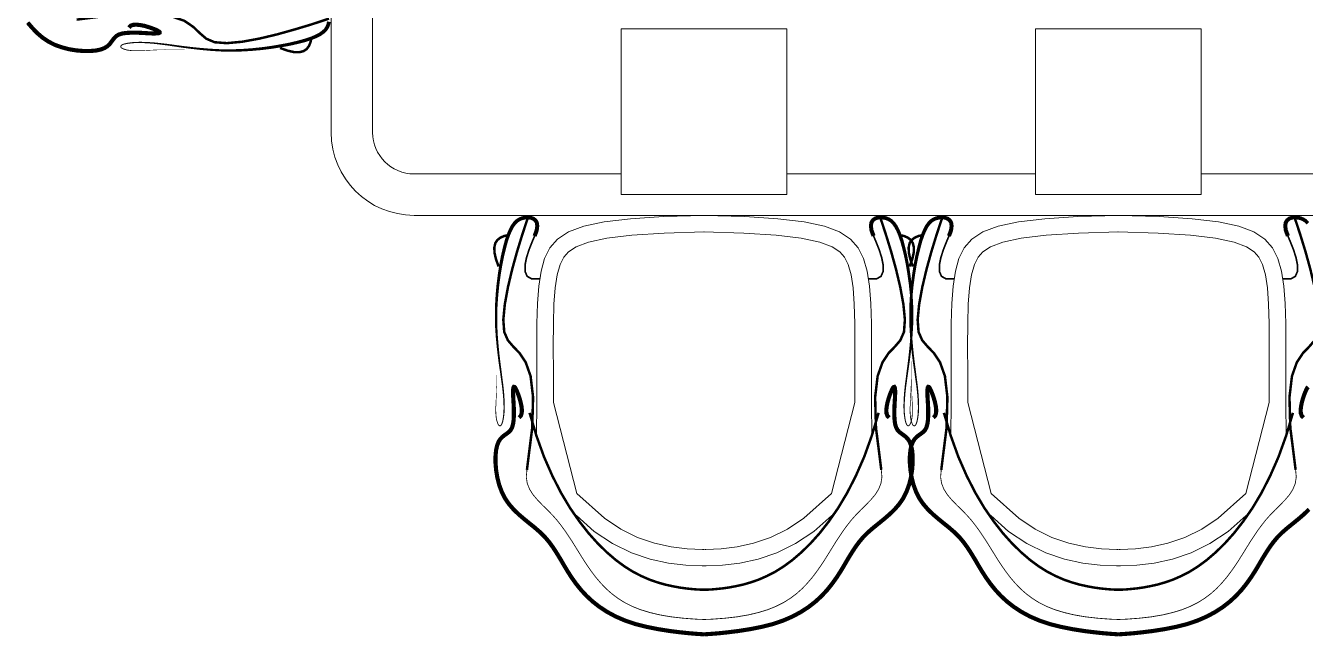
# Model space of a CAD drawing. Header units: millimetres. Extents: x 15905 to 65459, y 54615 to 76704.
# Drawn here: x 53780 to 55324, y 61768 to 62506 of the extents above; entities that cross this region are included whole.
import ezdxf

# ---------------------------------------------------------------- set-up
doc = ezdxf.new("R2010")
doc.units = ezdxf.units.MM
doc.layers.add('Столы', color=250, linetype='Continuous', lineweight=5)

# ---------------------------------------------------------------- blocks, each defined once
blk = doc.blocks.new('ОГ53_на8персон_стол1900х900')
for p, q in [((-950, -520.7), (-950, 179.3)), ((-900, -520.7), (-900, -270.7)), ((-400, -395.7), (-600, -395.7)), ((-600, -395.7), (-600, -595.7)), ((-400, -595.7), (-400, -395.7)), ((-100, -595.7), (-100, -395.7)), ((-100, -395.7), (100, -395.7)), ((100, -395.7), (100, -595.7)), ((-600, -570.7), (-850, -570.7)), ((-100, -570.7), (-400, -570.7)), ((400, -570.7), (100, -570.7)), ((-600, -595.7), (-400, -595.7)), ((100, -595.7), (-100, -595.7)), ((850, -620.7), (-850, -620.7))]:
    blk.add_line(p, q)
for points, const_width in [([(-1194.1, -394.1), (-1192.1, -391.9), (-1188.9, -390.8), (-1184.9, -390.6), (-1180.3, -391.1), (-1175.5, -392), (-1170.8, -393.4), (-1166.4, -394.9), (-1162.7, -396.3), (-1159.9, -397.6), (-1158, -398.7), (-1157.1, -399.6), (-1157.1, -400.3), (-1158, -400.8), (-1159.8, -401.1), (-1162.5, -401.2), (-1166.1, -401.2), (-1170.5, -401), (-1175.5, -400.7), (-1181, -400.4), (-1186.6, -400.2), (-1192.2, -400.3), (-1197.5, -400.6), (-1202.2, -401.3), (-1206.2, -402.5), (-1209.2, -404.2), (-1211.5, -406.4), (-1213.4, -408.8), (-1215.3, -411.4), (-1217.4, -414.1), (-1219.9, -416.5), (-1223.4, -418.7), (-1227.9, -420.5), (-1233.8, -421.8), (-1240.9, -422.4), (-1248.8, -422.4), (-1257.3, -421.7), (-1266.1, -420.3), (-1274.9, -418), (-1283.4, -415), (-1291.3, -411), (-1298.4, -406.2), (-1304.8, -400.7), (-1310.7, -394.6), (-1316.3, -388.1)], 5), ([(-1257.2, -384.5), (-1206.2, -378.1), (-1169.4, -377.1), (-1144.1, -380.1), (-1127.3, -385.9), (-1116.4, -393.3), (-1108.5, -400.9), (-1100.8, -407.5), (-1090.7, -411.8), (-1076, -412.9), (-1057.4, -411.2), (-1036.6, -407.4), (-1015.2, -402.3), (-994.5, -396.5), (-976.1, -391), (-961.6, -386.3), (-952.6, -383.2)], 3), ([(-1011.7, -418.7), (-1002.5, -422), (-994.8, -423.7), (-988.5, -423.8), (-983.5, -422.6), (-979.7, -420.1), (-976.9, -416.5), (-975, -411.9), (-973.8, -406.4)], 3), ([(-713.8, -927.9), (-707.4, -876.9), (-706.4, -840.1), (-709.4, -814.7), (-715.3, -798), (-722.6, -787), (-730.2, -779.2), (-736.8, -771.5), (-741.2, -761.4), (-742.3, -746.6), (-740.5, -728.1), (-736.7, -707.3), (-731.6, -685.8), (-725.9, -665.1), (-720.3, -646.8), (-715.6, -632.3), (-712.5, -623.2)], 3), ([(-286.2, -927.9), (-292.6, -876.9), (-293.6, -840.1), (-290.6, -814.7), (-284.7, -798), (-277.4, -787), (-269.8, -779.2), (-263.2, -771.5), (-258.8, -761.4), (-257.7, -746.6), (-259.5, -728.1), (-263.3, -707.3), (-268.4, -685.8), (-274.1, -665.1), (-279.7, -646.8), (-284.4, -632.3), (-287.5, -623.2)], 3), ([(-213.8, -927.9), (-207.4, -876.9), (-206.4, -840.1), (-209.4, -814.7), (-215.3, -798), (-222.6, -787), (-230.2, -779.2), (-236.8, -771.5), (-241.2, -761.4), (-242.3, -746.6), (-240.5, -728.1), (-236.7, -707.3), (-231.6, -685.8), (-225.9, -665.1), (-220.3, -646.8), (-215.6, -632.3), (-212.5, -623.2)], 3), ([(213.8, -927.9), (207.4, -876.9), (206.4, -840.1), (209.4, -814.7), (215.3, -798), (222.6, -787), (230.2, -779.2), (236.8, -771.5), (241.2, -761.4), (242.3, -746.6), (240.5, -728.1), (236.7, -707.3), (231.6, -685.8), (225.9, -665.1), (220.3, -646.8), (215.6, -632.3), (212.5, -623.2)], 3), ([(-748, -682.4), (-751.3, -673.2), (-753, -665.5), (-753.1, -659.2), (-751.9, -654.2), (-749.4, -650.4), (-745.8, -647.6), (-741.2, -645.6), (-735.7, -644.5)], 3), ([(-704.5, -645.6), (-707.8, -653.4), (-711.3, -662.3), (-714.3, -671.7), (-716.1, -680.7), (-716, -688.5), (-713.5, -694.3), (-707.8, -697.5), (-698.2, -697.1)], 2), ([(-295.5, -645.6), (-292.2, -653.4), (-288.7, -662.3), (-285.7, -671.7), (-283.9, -680.7), (-284, -688.5), (-286.5, -694.3), (-292.2, -697.5), (-301.8, -697.1)], 2), ([(-252, -682.4), (-248.7, -673.2), (-247, -665.5), (-246.9, -659.2), (-248.1, -654.2), (-250.6, -650.4), (-254.2, -647.6), (-258.8, -645.6), (-264.3, -644.5)], 3), ([(-248, -682.4), (-251.3, -673.2), (-253, -665.5), (-253.1, -659.2), (-251.9, -654.2), (-249.4, -650.4), (-245.8, -647.6), (-241.2, -645.6), (-235.7, -644.5)], 3), ([(-204.5, -645.6), (-207.8, -653.4), (-211.3, -662.3), (-214.3, -671.7), (-216.1, -680.7), (-216, -688.5), (-213.5, -694.3), (-207.8, -697.5), (-198.2, -697.1)], 2), ([(204.5, -645.6), (207.8, -653.4), (211.3, -662.3), (214.3, -671.7), (216.1, -680.7), (216, -688.5), (213.5, -694.3), (207.8, -697.5), (198.2, -697.1)], 2), ([(-723.4, -864.8), (-721.2, -862.7), (-720.1, -859.6), (-719.9, -855.5), (-720.4, -851), (-721.4, -846.2), (-722.7, -841.5), (-724.2, -837.1), (-725.7, -833.4), (-727, -830.6), (-728, -828.7), (-728.9, -827.8), (-729.6, -827.7), (-730.1, -828.6), (-730.4, -830.5), (-730.6, -833.2), (-730.5, -836.7), (-730.3, -841.2), (-730, -846.2), (-729.7, -851.7), (-729.6, -857.3), (-729.6, -862.9), (-729.9, -868.2), (-730.6, -872.9), (-731.8, -876.8), (-733.5, -879.9), (-735.7, -882.2), (-738.2, -884.1), (-740.8, -886), (-743.4, -888), (-745.9, -890.6), (-748.1, -894), (-749.8, -898.6), (-751.1, -904.5), (-751.7, -911.6), (-751.7, -919.5), (-751, -928), (-749.6, -936.8), (-747.4, -945.6), (-744.3, -954.1), (-740.4, -962), (-735.5, -969.1), (-730, -975.5), (-723.9, -981.4), (-717.5, -986.9), (-710.9, -992.3), (-704.3, -997.6), (-698.1, -1003), (-692.2, -1008.8), (-686.9, -1015.1), (-682.1, -1021.7), (-677.6, -1028.7), (-673.2, -1035.9), (-668.9, -1043.3), (-664.4, -1050.8), (-659.5, -1058.3), (-654.2, -1065.7), (-648.3, -1073), (-641.7, -1080.1), (-634.3, -1086.9), (-626.1, -1093.3), (-616.9, -1099.3), (-606.7, -1104.8), (-595.4, -1109.7), (-583, -1113.9), (-569.5, -1117.3), (-555.4, -1120.1), (-541.5, -1122.3), (-528.6, -1123.9), (-517.2, -1125.1), (-508.2, -1125.8), (-502.2, -1126.2), (-500, -1126.3)], 5), ([(-276.6, -864.8), (-278.8, -862.7), (-279.9, -859.6), (-280.1, -855.5), (-279.6, -851), (-278.6, -846.2), (-277.3, -841.5), (-275.8, -837.1), (-274.3, -833.4), (-273, -830.6), (-272, -828.7), (-271.1, -827.8), (-270.4, -827.7), (-269.9, -828.6), (-269.6, -830.5), (-269.4, -833.2), (-269.5, -836.7), (-269.7, -841.2), (-270, -846.2), (-270.3, -851.7), (-270.4, -857.3), (-270.4, -862.9), (-270.1, -868.2), (-269.4, -872.9), (-268.2, -876.8), (-266.5, -879.9), (-264.3, -882.2), (-261.8, -884.1), (-259.2, -886), (-256.6, -888), (-254.1, -890.6), (-251.9, -894), (-250.2, -898.6), (-248.9, -904.5), (-248.3, -911.6), (-248.3, -919.5), (-249, -928), (-250.4, -936.8), (-252.6, -945.6), (-255.7, -954.1), (-259.6, -962), (-264.5, -969.1), (-270, -975.5), (-276.1, -981.4), (-282.5, -986.9), (-289.1, -992.3), (-295.7, -997.6), (-301.9, -1003), (-307.8, -1008.8), (-313.1, -1015.1), (-317.9, -1021.7), (-322.4, -1028.7), (-326.8, -1035.9), (-331.1, -1043.3), (-335.6, -1050.8), (-340.5, -1058.3), (-345.8, -1065.7), (-351.7, -1073), (-358.3, -1080.1), (-365.7, -1086.9), (-373.9, -1093.3), (-383.1, -1099.3), (-393.3, -1104.8), (-404.6, -1109.7), (-417, -1113.9), (-430.5, -1117.3), (-444.6, -1120.1), (-458.5, -1122.3), (-471.4, -1123.9), (-482.8, -1125.1), (-491.8, -1125.8), (-497.8, -1126.2), (-500, -1126.3)], 5), ([(-223.4, -864.8), (-221.2, -862.7), (-220.1, -859.6), (-219.9, -855.5), (-220.4, -851), (-221.4, -846.2), (-222.7, -841.5), (-224.2, -837.1), (-225.7, -833.4), (-227, -830.6), (-228, -828.7), (-228.9, -827.8), (-229.6, -827.7), (-230.1, -828.6), (-230.4, -830.5), (-230.6, -833.2), (-230.5, -836.7), (-230.3, -841.2), (-230, -846.2), (-229.7, -851.7), (-229.6, -857.3), (-229.6, -862.9), (-229.9, -868.2), (-230.6, -872.9), (-231.8, -876.8), (-233.5, -879.9), (-235.7, -882.2), (-238.2, -884.1), (-240.8, -886), (-243.4, -888), (-245.9, -890.6), (-248.1, -894), (-249.8, -898.6), (-251.1, -904.5), (-251.7, -911.6), (-251.7, -919.5), (-251, -928), (-249.6, -936.8), (-247.4, -945.6), (-244.3, -954.1), (-240.4, -962), (-235.5, -969.1), (-230, -975.5), (-223.9, -981.4), (-217.5, -986.9), (-210.9, -992.3), (-204.3, -997.6), (-198.1, -1003), (-192.2, -1008.8), (-186.9, -1015.1), (-182.1, -1021.7), (-177.6, -1028.7), (-173.2, -1035.9), (-168.9, -1043.3), (-164.4, -1050.8), (-159.5, -1058.3), (-154.2, -1065.7), (-148.3, -1073), (-141.7, -1080.1), (-134.3, -1086.9), (-126.1, -1093.3), (-116.9, -1099.3), (-106.7, -1104.8), (-95.4, -1109.7), (-83, -1113.9), (-69.5, -1117.3), (-55.4, -1120.1), (-41.5, -1122.3), (-28.6, -1123.9), (-17.2, -1125.1), (-8.2, -1125.8), (-2.2, -1126.2), (0, -1126.3)], 5), ([(223.4, -864.8), (221.2, -862.7), (220.1, -859.6), (219.9, -855.5), (220.4, -851), (221.4, -846.2), (222.7, -841.5), (224.2, -837.1), (225.7, -833.4), (227, -830.6), (228, -828.7), (228.9, -827.8)], 5), ([(230, -975.5), (223.9, -981.4), (217.5, -986.9), (210.9, -992.3), (204.3, -997.6), (198.1, -1003), (192.2, -1008.8), (186.9, -1015.1), (182.1, -1021.7), (177.6, -1028.7), (173.2, -1035.9), (168.9, -1043.3), (164.4, -1050.8), (159.5, -1058.3), (154.2, -1065.7), (148.3, -1073), (141.7, -1080.1), (134.3, -1086.9), (126.1, -1093.3), (116.9, -1099.3), (106.7, -1104.8), (95.4, -1109.7), (83, -1113.9), (69.5, -1117.3), (55.4, -1120.1), (41.5, -1122.3), (28.6, -1123.9), (17.2, -1125.1), (8.2, -1125.8), (2.2, -1126.2), (0, -1126.3)], 5), ([(-710.6, -859), (-702.3, -886.8), (-693.2, -912.1), (-683.2, -934.9), (-672.7, -955.5), (-661.8, -973.8), (-650.6, -990), (-639.4, -1004.3), (-628.2, -1016.8), (-617.2, -1027.5), (-606.5, -1036.7), (-596, -1044.4), (-585.8, -1050.8), (-575.7, -1056), (-565.9, -1060.3), (-556.4, -1063.6), (-547, -1066.3), (-537.9, -1068.3), (-529.3, -1069.9), (-521.3, -1071), (-514.3, -1071.7), (-508.4, -1072.2), (-503.9, -1072.4), (-501, -1072.5), (-500, -1072.5)], 3), ([(-289.4, -859), (-297.7, -886.8), (-306.8, -912.1), (-316.8, -934.9), (-327.3, -955.5), (-338.2, -973.8), (-349.4, -990), (-360.6, -1004.3), (-371.8, -1016.8), (-382.8, -1027.5), (-393.5, -1036.7), (-404, -1044.4), (-414.2, -1050.8), (-424.3, -1056), (-434.1, -1060.3), (-443.6, -1063.6), (-453, -1066.3), (-462.1, -1068.3), (-470.7, -1069.9), (-478.7, -1071), (-485.7, -1071.7), (-491.6, -1072.2), (-496.1, -1072.4), (-499, -1072.5), (-500, -1072.5)], 3), ([(-210.6, -859), (-202.3, -886.8), (-193.2, -912.1), (-183.2, -934.9), (-172.7, -955.5), (-161.8, -973.8), (-150.6, -990), (-139.4, -1004.3), (-128.2, -1016.8), (-117.2, -1027.5), (-106.5, -1036.7), (-96, -1044.4), (-85.8, -1050.8), (-75.7, -1056), (-65.9, -1060.3), (-56.4, -1063.6), (-47, -1066.3), (-37.9, -1068.3), (-29.3, -1069.9), (-21.3, -1071), (-14.3, -1071.7), (-8.4, -1072.2), (-3.9, -1072.4), (-1, -1072.5), (0, -1072.5)], 3), ([(210.6, -859), (202.3, -886.8), (193.2, -912.1), (183.2, -934.9), (172.7, -955.5), (161.8, -973.8), (150.6, -990), (139.4, -1004.3), (128.2, -1016.8), (117.2, -1027.5), (106.5, -1036.7), (96, -1044.4), (85.8, -1050.8), (75.7, -1056), (65.9, -1060.3), (56.4, -1063.6), (47, -1066.3), (37.9, -1068.3), (29.3, -1069.9), (21.3, -1071), (14.3, -1071.7), (8.4, -1072.2), (3.9, -1072.4), (1, -1072.5), (0, -1072.5)], 3), ([(-713.8, -927.9), (-714.6, -936.5), (-713.4, -944.3), (-710.5, -951.4), (-706.3, -958), (-701.1, -964.1), (-695.3, -970.1), (-689.3, -976), (-683.4, -982), (-677.9, -988.2), (-672.8, -994.6), (-667.9, -1001.3), (-663.3, -1008.1), (-658.8, -1015), (-654.4, -1022.1), (-650, -1029.2), (-645.5, -1036.4), (-640.8, -1043.6), (-635.8, -1050.7), (-630.5, -1057.7), (-624.7, -1064.5), (-618.5, -1071), (-611.7, -1077.1), (-604.1, -1082.8), (-595.9, -1088), (-586.7, -1092.6), (-576.7, -1096.6), (-565.5, -1100), (-553.3, -1102.9), (-539.8, -1105.2), (-524.9, -1106.9), (-508.6, -1108.1), (-500, -1108.4)], 1), ([(-286.2, -927.9), (-285.4, -936.5), (-286.6, -944.3), (-289.5, -951.4), (-293.7, -958), (-298.9, -964.1), (-304.7, -970.1), (-310.7, -976), (-316.6, -982), (-322.1, -988.2), (-327.2, -994.6), (-332.1, -1001.3), (-336.7, -1008.1), (-341.2, -1015), (-345.6, -1022.1), (-350, -1029.2), (-354.5, -1036.4), (-359.2, -1043.6), (-364.2, -1050.7), (-369.5, -1057.7), (-375.3, -1064.5), (-381.5, -1071), (-388.3, -1077.1), (-395.9, -1082.8), (-404.1, -1088), (-413.3, -1092.6), (-423.3, -1096.6), (-434.5, -1100), (-446.7, -1102.9), (-460.2, -1105.2), (-475.1, -1106.9), (-491.4, -1108.1), (-500, -1108.4)], 1), ([(-213.8, -927.9), (-214.6, -936.5), (-213.4, -944.3), (-210.5, -951.4), (-206.3, -958), (-201.1, -964.1), (-195.3, -970.1), (-189.3, -976), (-183.4, -982), (-177.9, -988.2), (-172.8, -994.6), (-167.9, -1001.3), (-163.3, -1008.1), (-158.8, -1015), (-154.4, -1022.1), (-150, -1029.2), (-145.5, -1036.4), (-140.8, -1043.6), (-135.8, -1050.7), (-130.5, -1057.7), (-124.7, -1064.5), (-118.5, -1071), (-111.7, -1077.1), (-104.1, -1082.8), (-95.9, -1088), (-86.7, -1092.6), (-76.7, -1096.6), (-65.5, -1100), (-53.3, -1102.9), (-39.8, -1105.2), (-24.9, -1106.9), (-8.6, -1108.1), (0, -1108.4)], 1), ([(213.8, -927.9), (214.6, -936.5), (213.4, -944.3), (210.5, -951.4), (206.3, -958), (201.1, -964.1), (195.3, -970.1), (189.3, -976), (183.4, -982), (177.9, -988.2), (172.8, -994.6), (167.9, -1001.3), (163.3, -1008.1), (158.8, -1015), (154.4, -1022.1), (150, -1029.2), (145.5, -1036.4), (140.8, -1043.6), (135.8, -1050.7), (130.5, -1057.7), (124.7, -1064.5), (118.5, -1071), (111.7, -1077.1), (104.1, -1082.8), (95.9, -1088), (86.7, -1092.6), (76.7, -1096.6), (65.5, -1100), (53.3, -1102.9), (39.8, -1105.2), (24.9, -1106.9), (8.6, -1108.1), (0, -1108.4)], 1)]:
    blk.add_lwpolyline(points, dxfattribs=dict(const_width=const_width))
for points in [[(-952.8, -387.1, 4.56, 4.52, 0), (-953.5, -390.5, 4.52, 4.47, 0), (-954.8, -393.6, 4.47, 4.43, 0), (-956.7, -396.6, 4.43, 4.38, 0), (-959.5, -399.3, 4.38, 4.32, 0), (-963.2, -402, 4.32, 4.25, 0), (-967.9, -404.5, 4.25, 4.17, 0), (-973.8, -407, 4.17, 4.07, 0), (-981, -409.4, 4.07, 3.95, 0), (-989.6, -411.7, 3.95, 3.82, 0), (-999.3, -414, 3.82, 3.68, 0), (-1010.1, -416, 3.68, 3.53, 0), (-1021.6, -417.9, 3.53, 3.37, 0), (-1033.7, -419.5, 3.37, 3.21, 0), (-1046.2, -420.7, 3.21, 3.05, 0), (-1058.8, -421.5, 3.05, 2.88, 0), (-1071.4, -421.8, 2.88, 2.72, 0), (-1083.8, -421.6, 2.72, 2.57, 0), (-1095.8, -420.9, 2.57, 2.41, 0), (-1107.4, -419.9, 2.41, 2.27, 0), (-1118.5, -418.7, 2.27, 2.13, 0), (-1129, -417.4, 2.13, 2, 0), (-1138.9, -416, 2, 1.88, 0), (-1148, -414.7, 1.88, 1.78, 0), (-1156.3, -413.7, 1.78, 1.68, 0), (-1163.7, -412.9, 1.68, 1.59, 0), (-1170.3, -412.4, 1.59, 1.52, 0), (-1176.1, -412.1, 1.52, 1.45, 0), (-1181.2, -412, 1.45, 1.4, 0), (-1185.6, -412.1, 1.4, 1.35, 0), (-1189.4, -412.3, 1.35, 1.3, 0), (-1192.6, -412.7, 1.3, 1.27, 0), (-1195.3, -413, 1.27, 1.24, 0), (-1197.6, -413.5, 1.24, 1.21, 0), (-1199.5, -413.9, 1.21, 1.19, 0), (-1201, -414.4, 1.19, 1.18, 0), (-1202.2, -414.9, 1.18, 1.16, 0), (-1203, -415.4, 1.16, 1.15, 0), (-1203.6, -416, 1.15, 1.14, 0), (-1203.9, -416.5, 1.14, 1.14, 0), (-1204, -417, 1.14, 1.13, 0), (-1203.9, -417.5, 1.13, 1.12, 0), (-1203.6, -418, 1.12, 1.12, 0), (-1203.2, -418.5, 1.12, 1.11, 0), (-1202.6, -418.9, 1.11, 1.09, 0), (-1201.8, -419.4, 1.09, 1.08, 0), (-1200.9, -419.8, 1.08, 1.07, 0), (-1199.8, -420.2, 1.07, 1.05, 0), (-1198.6, -420.6, 1.05, 1.03, 0), (-1197.2, -421, 1.03, 1.01, 0), (-1195.6, -421.3, 1.01, 0.986, 0), (-1193.8, -421.6, 0.986, 0.959, 0), (-1191.7, -421.8, 0.959, 0.926, 0), (-1189.2, -422, 0.926, 0.889, 0), (-1186.3, -422, 0.889, 0.846, 0), (-1183, -422, 0.846, 0.796, 0), (-1179.1, -422, 0.796, 0.738, 0), (-1174.7, -421.8, 0.738, 0.672, 0), (-1169.6, -421.5, 0.672, 0.595, 0), (-1163.7, -421.2, 0.595, 0.506, 0), (-1156.8, -421, 0.506, 0.404, 0), (-1148.9, -420.7, 0.404, 0.286, 0), (-1139.9, -420.6, 0.286, 0.152, 0), (-1129.5, -420.6, 0.152, 0, 0), (-1117.8, -420.7, 0, 0, 0)], [(-704.5, -645.6, 5, 4.91, 0), (-702, -638.8, 4.91, 4.84, 0), (-701.3, -633.5, 4.84, 4.78, 0), (-701.9, -629.4, 4.78, 4.74, 0), (-703.7, -626.5, 4.74, 4.7, 0), (-706.3, -624.6, 4.7, 4.65, 0), (-709.4, -623.5, 4.65, 4.61, 0), (-712.9, -623.2, 4.61, 4.56, 0), (-716.5, -623.5, 4.56, 4.52, 0), (-719.8, -624.2, 4.52, 4.47, 0), (-722.9, -625.5, 4.47, 4.43, 0), (-725.9, -627.4, 4.43, 4.38, 0), (-728.7, -630.2, 4.38, 4.32, 0), (-731.3, -633.9, 4.32, 4.25, 0), (-733.8, -638.6, 4.25, 4.17, 0), (-736.3, -644.5, 4.17, 4.07, 0), (-738.7, -651.7, 4.07, 3.95, 0), (-741, -660.3, 3.95, 3.82, 0), (-743.3, -670, 3.82, 3.68, 0), (-745.4, -680.8, 3.68, 3.53, 0), (-747.2, -692.3, 3.53, 3.37, 0), (-748.8, -704.4, 3.37, 3.21, 0), (-750, -716.9, 3.21, 3.05, 0), (-750.8, -729.5, 3.05, 2.88, 0), (-751.1, -742.1, 2.88, 2.72, 0), (-750.9, -754.5, 2.72, 2.57, 0), (-750.2, -766.5, 2.57, 2.41, 0), (-749.2, -778.1, 2.41, 2.27, 0), (-748, -789.2, 2.27, 2.13, 0), (-746.7, -799.7, 2.13, 2, 0), (-745.3, -809.6, 2, 1.88, 0), (-744.1, -818.7, 1.88, 1.78, 0), (-743, -827, 1.78, 1.68, 0), (-742.2, -834.4, 1.68, 1.59, 0), (-741.7, -841, 1.59, 1.52, 0), (-741.4, -846.8, 1.52, 1.45, 0), (-741.3, -851.9, 1.45, 1.4, 0), (-741.4, -856.3, 1.4, 1.35, 0), (-741.6, -860.1, 1.35, 1.3, 0), (-742, -863.3, 1.3, 1.27, 0), (-742.4, -866, 1.27, 1.24, 0), (-742.8, -868.3, 1.24, 1.21, 0), (-743.3, -870.2, 1.21, 1.19, 0), (-743.8, -871.7, 1.19, 1.18, 0), (-744.3, -872.9, 1.18, 1.16, 0), (-744.8, -873.7, 1.16, 1.15, 0), (-745.3, -874.3, 1.15, 1.14, 0), (-745.8, -874.6, 1.14, 1.14, 0), (-746.3, -874.7, 1.14, 1.13, 0), (-746.8, -874.6, 1.13, 1.12, 0), (-747.3, -874.3, 1.12, 1.12, 0), (-747.8, -873.9, 1.12, 1.11, 0), (-748.3, -873.3, 1.11, 1.09, 0), (-748.7, -872.5, 1.09, 1.08, 0), (-749.1, -871.6, 1.08, 1.07, 0), (-749.5, -870.5, 1.07, 1.05, 0), (-749.9, -869.2, 1.05, 1.03, 0), (-750.3, -867.9, 1.03, 1.01, 0), (-750.6, -866.3, 1.01, 0.986, 0), (-750.9, -864.5, 0.986, 0.959, 0), (-751.1, -862.4, 0.959, 0.926, 0), (-751.3, -859.9, 0.926, 0.889, 0), (-751.4, -857, 0.889, 0.846, 0), (-751.4, -853.7, 0.846, 0.796, 0), (-751.3, -849.8, 0.796, 0.738, 0), (-751.1, -845.4, 0.738, 0.672, 0), (-750.8, -840.3, 0.672, 0.595, 0), (-750.6, -834.3, 0.595, 0.506, 0), (-750.3, -827.5, 0.506, 0.404, 0), (-750.1, -819.6, 0.404, 0.286, 0), (-749.9, -810.5, 0.286, 0.152, 0), (-749.9, -800.2, 0.152, 0, 0), (-750, -788.5, 0, 0, 0)], [(-295.5, -645.6, 5, 4.91, 0), (-298, -638.8, 4.91, 4.84, 0), (-298.7, -633.5, 4.84, 4.78, 0), (-298.1, -629.4, 4.78, 4.74, 0), (-296.3, -626.5, 4.74, 4.7, 0), (-293.7, -624.6, 4.7, 4.65, 0), (-290.6, -623.5, 4.65, 4.61, 0), (-287.1, -623.2, 4.61, 4.56, 0), (-283.5, -623.5, 4.56, 4.52, 0), (-280.2, -624.2, 4.52, 4.47, 0), (-277.1, -625.5, 4.47, 4.43, 0), (-274.1, -627.4, 4.43, 4.38, 0), (-271.3, -630.2, 4.38, 4.32, 0), (-268.7, -633.9, 4.32, 4.25, 0), (-266.2, -638.6, 4.25, 4.17, 0), (-263.7, -644.5, 4.17, 4.07, 0), (-261.3, -651.7, 4.07, 3.95, 0), (-259, -660.3, 3.95, 3.82, 0), (-256.7, -670, 3.82, 3.68, 0), (-254.6, -680.8, 3.68, 3.53, 0), (-252.8, -692.3, 3.53, 3.37, 0), (-251.2, -704.4, 3.37, 3.21, 0), (-250, -716.9, 3.21, 3.05, 0), (-249.2, -729.5, 3.05, 2.88, 0), (-248.9, -742.1, 2.88, 2.72, 0), (-249.1, -754.5, 2.72, 2.57, 0), (-249.8, -766.5, 2.57, 2.41, 0), (-250.8, -778.1, 2.41, 2.27, 0), (-252, -789.2, 2.27, 2.13, 0), (-253.3, -799.7, 2.13, 2, 0), (-254.7, -809.6, 2, 1.88, 0), (-255.9, -818.7, 1.88, 1.78, 0), (-257, -827, 1.78, 1.68, 0), (-257.8, -834.4, 1.68, 1.59, 0), (-258.3, -841, 1.59, 1.52, 0), (-258.6, -846.8, 1.52, 1.45, 0), (-258.7, -851.9, 1.45, 1.4, 0), (-258.6, -856.3, 1.4, 1.35, 0), (-258.4, -860.1, 1.35, 1.3, 0), (-258, -863.3, 1.3, 1.27, 0), (-257.6, -866, 1.27, 1.24, 0), (-257.2, -868.3, 1.24, 1.21, 0), (-256.7, -870.2, 1.21, 1.19, 0), (-256.2, -871.7, 1.19, 1.18, 0), (-255.7, -872.9, 1.18, 1.16, 0), (-255.2, -873.7, 1.16, 1.15, 0), (-254.7, -874.3, 1.15, 1.14, 0), (-254.2, -874.6, 1.14, 1.14, 0), (-253.7, -874.7, 1.14, 1.13, 0), (-253.2, -874.6, 1.13, 1.12, 0), (-252.7, -874.3, 1.12, 1.12, 0), (-252.2, -873.9, 1.12, 1.11, 0), (-251.7, -873.3, 1.11, 1.09, 0), (-251.3, -872.5, 1.09, 1.08, 0), (-250.9, -871.6, 1.08, 1.07, 0), (-250.5, -870.5, 1.07, 1.05, 0), (-250.1, -869.2, 1.05, 1.03, 0), (-249.7, -867.9, 1.03, 1.01, 0), (-249.4, -866.3, 1.01, 0.986, 0), (-249.1, -864.5, 0.986, 0.959, 0), (-248.9, -862.4, 0.959, 0.926, 0), (-248.7, -859.9, 0.926, 0.889, 0), (-248.6, -857, 0.889, 0.846, 0), (-248.6, -853.7, 0.846, 0.796, 0), (-248.7, -849.8, 0.796, 0.738, 0), (-248.9, -845.4, 0.738, 0.672, 0), (-249.2, -840.3, 0.672, 0.595, 0), (-249.4, -834.3, 0.595, 0.506, 0), (-249.7, -827.5, 0.506, 0.404, 0), (-249.9, -819.6, 0.404, 0.286, 0), (-250.1, -810.5, 0.286, 0.152, 0), (-250.1, -800.2, 0.152, 0, 0), (-250, -788.5, 0, 0, 0)], [(-204.5, -645.6, 5, 4.91, 0), (-202, -638.8, 4.91, 4.84, 0), (-201.3, -633.5, 4.84, 4.78, 0), (-201.9, -629.4, 4.78, 4.74, 0), (-203.7, -626.5, 4.74, 4.7, 0), (-206.3, -624.6, 4.7, 4.65, 0), (-209.4, -623.5, 4.65, 4.61, 0), (-212.9, -623.2, 4.61, 4.56, 0), (-216.5, -623.5, 4.56, 4.52, 0), (-219.8, -624.2, 4.52, 4.47, 0), (-222.9, -625.5, 4.47, 4.43, 0), (-225.9, -627.4, 4.43, 4.38, 0), (-228.7, -630.2, 4.38, 4.32, 0), (-231.3, -633.9, 4.32, 4.25, 0), (-233.8, -638.6, 4.25, 4.17, 0), (-236.3, -644.5, 4.17, 4.07, 0), (-238.7, -651.7, 4.07, 3.95, 0), (-241, -660.3, 3.95, 3.82, 0), (-243.3, -670, 3.82, 3.68, 0), (-245.4, -680.8, 3.68, 3.53, 0), (-247.2, -692.3, 3.53, 3.37, 0), (-248.8, -704.4, 3.37, 3.21, 0), (-250, -716.9, 3.21, 3.05, 0), (-250.8, -729.5, 3.05, 2.88, 0), (-251.1, -742.1, 2.88, 2.72, 0), (-250.9, -754.5, 2.72, 2.57, 0), (-250.2, -766.5, 2.57, 2.41, 0), (-249.2, -778.1, 2.41, 2.27, 0), (-248, -789.2, 2.27, 2.13, 0), (-246.7, -799.7, 2.13, 2, 0), (-245.3, -809.6, 2, 1.88, 0), (-244.1, -818.7, 1.88, 1.78, 0), (-243, -827, 1.78, 1.68, 0), (-242.2, -834.4, 1.68, 1.59, 0), (-241.7, -841, 1.59, 1.52, 0), (-241.4, -846.8, 1.52, 1.45, 0), (-241.3, -851.9, 1.45, 1.4, 0), (-241.4, -856.3, 1.4, 1.35, 0), (-241.6, -860.1, 1.35, 1.3, 0), (-242, -863.3, 1.3, 1.27, 0), (-242.4, -866, 1.27, 1.24, 0), (-242.8, -868.3, 1.24, 1.21, 0), (-243.3, -870.2, 1.21, 1.19, 0), (-243.8, -871.7, 1.19, 1.18, 0), (-244.3, -872.9, 1.18, 1.16, 0), (-244.8, -873.7, 1.16, 1.15, 0), (-245.3, -874.3, 1.15, 1.14, 0), (-245.8, -874.6, 1.14, 1.14, 0), (-246.3, -874.7, 1.14, 1.13, 0), (-246.8, -874.6, 1.13, 1.12, 0), (-247.3, -874.3, 1.12, 1.12, 0), (-247.8, -873.9, 1.12, 1.11, 0), (-248.3, -873.3, 1.11, 1.09, 0), (-248.7, -872.5, 1.09, 1.08, 0), (-249.1, -871.6, 1.08, 1.07, 0), (-249.5, -870.5, 1.07, 1.05, 0), (-249.9, -869.2, 1.05, 1.03, 0), (-250.3, -867.9, 1.03, 1.01, 0), (-250.6, -866.3, 1.01, 0.986, 0), (-250.9, -864.5, 0.986, 0.959, 0), (-251.1, -862.4, 0.959, 0.926, 0), (-251.3, -859.9, 0.926, 0.889, 0), (-251.4, -857, 0.889, 0.846, 0), (-251.4, -853.7, 0.846, 0.796, 0), (-251.3, -849.8, 0.796, 0.738, 0), (-251.1, -845.4, 0.738, 0.672, 0), (-250.8, -840.3, 0.672, 0.595, 0), (-250.6, -834.3, 0.595, 0.506, 0), (-250.3, -827.5, 0.506, 0.404, 0), (-250.1, -819.6, 0.404, 0.286, 0), (-249.9, -810.5, 0.286, 0.152, 0), (-249.9, -800.2, 0.152, 0, 0), (-250, -788.5, 0, 0, 0)], [(204.5, -645.6, 5, 4.91, 0), (202, -638.8, 4.91, 4.84, 0), (201.3, -633.5, 4.84, 4.78, 0), (201.9, -629.4, 4.78, 4.74, 0), (203.7, -626.5, 4.74, 4.7, 0), (206.3, -624.6, 4.7, 4.65, 0), (209.4, -623.5, 4.65, 4.61, 0), (212.9, -623.2, 4.61, 4.56, 0), (216.5, -623.5, 4.56, 4.52, 0), (219.8, -624.2, 4.52, 4.47, 0), (222.9, -625.5, 4.47, 4.43, 0), (225.9, -627.4, 4.43, 4.38, 0), (228.7, -630.2, 4.38, 4.32, 0)]]:
    blk.add_lwpolyline(points, format="xyseb")
for points in [[(-702.3, -886.8), (-701.9, -846.4), (-701.9, -810.6), (-702, -778.9), (-701.9, -751.1), (-701.2, -726.9), (-699.6, -706), (-696.8, -688.1), (-692.5, -672.9), (-686.1, -660), (-676.8, -649.4), (-663.5, -640.7), (-645.1, -633.9), (-620.6, -628.7), (-589, -624.8), (-549.1, -622.2), (-500, -620.7)], [(-297.7, -886.8), (-298.1, -846.4), (-298.1, -810.6), (-298, -778.9), (-298.1, -751.1), (-298.8, -726.9), (-300.4, -706), (-303.2, -688.1), (-307.5, -672.9), (-313.9, -660), (-323.2, -649.4), (-336.5, -640.7), (-354.9, -633.9), (-379.4, -628.7), (-411, -624.8), (-450.9, -622.2), (-500, -620.7)], [(-202.3, -886.8), (-201.9, -846.4), (-201.9, -810.6), (-202, -778.9), (-201.9, -751.1), (-201.2, -726.9), (-199.6, -706), (-196.8, -688.1), (-192.5, -672.9), (-186.1, -660), (-176.8, -649.4), (-163.5, -640.7), (-145.1, -633.9), (-120.6, -628.7), (-89, -624.8), (-49.1, -622.2), (0, -620.7)], [(202.3, -886.8), (201.9, -846.4), (201.9, -810.6), (202, -778.9), (201.9, -751.1), (201.2, -726.9), (199.6, -706), (196.8, -688.1), (192.5, -672.9), (186.1, -660), (176.8, -649.4), (163.5, -640.7), (145.1, -633.9), (120.6, -628.7), (89, -624.8), (49.1, -622.2), (0, -620.7)], [(-653.6, -956.4), (-681.9, -846.6), (-681.9, -810.5), (-682, -778.9), (-681.9, -751.4), (-681.2, -728), (-679.8, -708.3), (-677.3, -692.4), (-673.8, -680.1), (-669.4, -671.3), (-663.6, -664.7), (-654.4, -658.7), (-639.5, -653.1), (-617.3, -648.4), (-587.1, -644.8), (-548.1, -642.2), (-499.4, -640.7)], [(-346.4, -956.4), (-318.1, -846.6), (-318.1, -810.5), (-318, -778.9), (-318.1, -751.4), (-318.8, -728), (-320.2, -708.3), (-322.7, -692.4), (-326.2, -680.1), (-330.6, -671.3), (-336.4, -664.7), (-345.6, -658.7), (-360.5, -653.1), (-382.7, -648.4), (-412.9, -644.8), (-451.9, -642.2), (-500.6, -640.7)], [(-153.6, -956.4), (-181.9, -846.6), (-181.9, -810.5), (-182, -778.9), (-181.9, -751.4), (-181.2, -728), (-179.8, -708.3), (-177.3, -692.4), (-173.8, -680.1), (-169.4, -671.3), (-163.6, -664.7), (-154.4, -658.7), (-139.5, -653.1), (-117.3, -648.4), (-87.1, -644.8), (-48.1, -642.2), (0.6, -640.7)], [(153.6, -956.4), (181.9, -846.6), (181.9, -810.5), (182, -778.9), (181.9, -751.4), (181.2, -728), (179.8, -708.3), (177.3, -692.4), (173.8, -680.1), (169.4, -671.3), (163.6, -664.7), (154.4, -658.7), (139.5, -653.1), (117.3, -648.4), (87.1, -644.8), (48.1, -642.2), (-0.6, -640.7)], [(-653.6, -956.4), (-620.3, -986.3), (-600.5, -999.5), (-580.2, -1009.3), (-559.8, -1016.2), (-539.8, -1020.6), (-520.4, -1023), (-502.1, -1023.8), (-500.4, -1023.8)], [(-346.4, -956.4), (-379.7, -986.3), (-399.5, -999.5), (-419.8, -1009.3), (-440.2, -1016.2), (-460.2, -1020.6), (-479.6, -1023), (-497.9, -1023.8), (-499.6, -1023.8)], [(-153.6, -956.4), (-120.3, -986.3), (-100.5, -999.5), (-80.2, -1009.3), (-59.8, -1016.2), (-39.8, -1020.6), (-20.4, -1023), (-2.1, -1023.8), (-0.4, -1023.8)], [(153.6, -956.4), (120.3, -986.3), (100.5, -999.5), (80.2, -1009.3), (59.8, -1016.2), (39.8, -1020.6), (20.4, -1023), (2.1, -1023.8), (0.4, -1023.8)], [(-654, -983), (-632.6, -1002.1), (-610.4, -1016.9), (-587.8, -1027.9), (-565.2, -1035.5), (-543.1, -1040.4), (-522, -1043), (-502.3, -1043.8), (-500, -1043.8)], [(-346, -983), (-367.4, -1002.1), (-389.6, -1016.9), (-412.2, -1027.9), (-434.8, -1035.5), (-456.9, -1040.4), (-478, -1043), (-497.7, -1043.8), (-500, -1043.8)], [(-154, -983), (-132.6, -1002.1), (-110.4, -1016.9), (-87.8, -1027.9), (-65.2, -1035.5), (-43.1, -1040.4), (-22, -1043), (-2.3, -1043.8), (0, -1043.8)], [(154, -983), (132.6, -1002.1), (110.4, -1016.9), (87.8, -1027.9), (65.2, -1035.5), (43.1, -1040.4), (22, -1043), (2.3, -1043.8), (0, -1043.8)]]:
    blk.add_lwpolyline(points)
for radius in [100, 50]:
    blk.add_arc((-850, -520.7), radius, 180, 270)

msp = doc.modelspace()

# ---------------------------------------------------------------- block references
at = {"layer": 'Столы'}
msp.add_blockref('ОГ53_на8персон_стол1900х900', (55098.8, 62897.3), dxfattribs=at)

doc.saveas('drawing.dxf')
